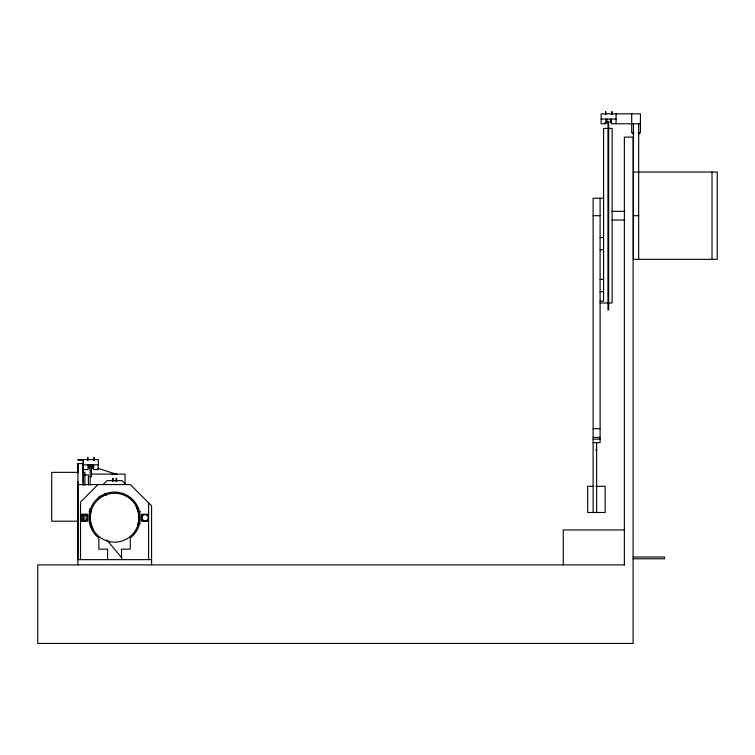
<?xml version="1.0" encoding="UTF-8"?>
<svg xmlns="http://www.w3.org/2000/svg" width="755" height="755" viewBox="0 0 755 755"><rect width="100%" height="100%" fill="white"/><g stroke="black" fill="none" stroke-linecap="round" stroke-linejoin="round"><path stroke-width="1.13" d="M83.144 482.709L83.144 463.608L77.907 463.608L77.907 559.634L151.585 559.634L151.585 564.872M80.521 518.487L80.521 516.127M83.144 521.224L83.144 514.24M151.585 559.634L151.585 505.859L130.285 484.559L77.907 484.559M91.176 510.673L90.156 516.977L90.798 523.328L93.063 529.293M137.995 524.753L139.014 518.458L138.212 511.663L140.288 511.663M97.98 484.559L80.521 502.018L80.521 559.634M103.133 484.559L107.078 480.614L122.093 480.614L126.038 484.559M638.683 134.258L640.429 132.512L640.429 113.835L601.131 113.835L601.131 123.782L605.821 123.782L605.821 119.073M98.877 496.969L106.54 494.506M89.024 511.663L91.025 511.654M138.156 523.781L140.147 523.772M601.131 119.073L616.08 119.073M604.727 122.735L606.907 122.735L606.907 119.073M640.429 123.782L611.493 123.782L611.493 119.073M606.907 128.397L603.594 128.397L603.594 301.217L600.102 301.217M608.653 128.397L612.145 128.397L612.145 302.991L608.653 302.991M631.699 113.835L631.699 132.512L633.879 132.512M638.249 132.512L640.429 132.512M633.445 172.046L717.25 172.046L717.25 259.343L633.445 259.343L633.445 123.782M603.594 198.235L593.119 198.235L593.119 512.494M611.928 211.334L624.885 211.334M593.119 215.694L600.102 215.694M633.445 215.694L638.683 215.694M611.928 220.054L624.885 220.054M600.102 237.523L603.471 237.523M600.102 249.745L603.471 249.745M600.083 279.416L603.471 279.416M600.083 291.638L603.471 291.638M600.102 302.991L607.954 302.991M593.119 428.689L600.102 428.689M593.119 437.419L600.102 437.39M593.119 439.136L600.102 439.136M593.119 442.628L600.102 442.628L600.102 198.235M595.733 449.782L596.61 449.782L596.648 450.914M83.144 460.116L77.907 460.116L77.907 459.616L98.348 459.616L98.348 469.572L93.658 469.572L93.658 464.853M83.144 464.853L98.348 464.853M83.144 469.572L87.986 469.572L87.986 464.853M90.128 470.488L91.525 470.488M78.029 472.356L51.717 472.356L51.717 521.214L78.029 521.214M82.597 472.356L84.89 472.356L84.89 485.21M91.289 474.102L125.047 474.102L125.047 484.474M84.89 474.961L88.382 474.961L88.382 485.003M90.128 476.65L91.525 476.65L91.525 465.373L90.128 465.373L90.128 485.097M593.524 486.305L587.701 486.305L587.701 512.494L605.161 512.494L605.161 486.305L595.855 486.305M80.521 514.24L87.504 514.24L87.504 521.224L80.521 521.224M148.612 514.24L141.629 514.24L141.629 521.224L148.612 521.224M624.678 529.953L563.258 529.953L563.258 564.872M633.096 557.02L664.523 557.02L664.523 558.766L633.096 558.766M624.678 564.872L37.75 564.872L37.75 643.439L633.096 643.439L633.096 137.127L624.366 137.127L624.366 564.872M97.546 468.232L117.27 474.517M88.684 465.391L93.12 466.807M631.699 132.512L633.445 134.258M104.558 493.732L106.096 495.28M106.71 539.825L121.791 557.832M136.117 506.143L138.382 512.116M712.012 172.046L712.012 259.343M638.683 123.782L638.683 259.343M616.08 113.835L616.08 123.782M611.89 114.618L611.89 111.561L611.625 114.618M610.399 119.073L610.399 122.735M608.653 121.413L608.653 309.975M607.954 121.413L607.954 309.975M605.689 114.618L605.689 111.561L605.425 114.618M596.61 442.628L596.648 512.494M148.612 502.896L148.612 559.634M121.555 559.634L121.555 549.159L130.285 549.159L130.285 537.749L131.634 536.899A25.661 25.661 0 0 0 133.059 499.942A25.661 25.661 0 0 0 96.074 499.942A25.661 25.661 0 0 0 97.499 536.899L98.858 537.749L98.858 549.159L107.587 549.159L107.587 559.634M116.685 481.397L116.685 478.349L115.987 478.349L115.987 481.397M113.193 481.397L113.193 478.349L112.495 478.349L112.495 481.397M94.054 460.399L94.054 457.351L93.79 460.399M92.572 464.853L92.572 468.525M89.081 464.853L89.081 468.525M87.854 460.399L87.854 457.351L87.599 460.399M84.89 514.542L84.89 521.214M83.409 459.616L83.409 469.572M83.144 459.616L83.144 485.399M83.144 514.863L83.144 521.365M77.907 463.608L77.907 473.026M77.907 481.945L77.907 564.872M148.357 519.072A3.492 3.492 0 0 1 147.244 520.497M146.451 520.95A3.492 3.492 0 0 1 141.921 516.354M143.035 514.929A3.492 3.492 0 0 1 143.828 514.476M146.498 514.495A3.492 3.492 0 0 1 147.282 514.957M147.923 515.608A3.492 3.492 0 0 1 148.376 516.401M77.954 518.317A6.106 6.106 0 0 1 78.001 516.731M87.344 518.836A3.492 3.492 0 0 1 86.938 519.648M85.579 520.846A3.492 3.492 0 0 1 82.918 521.026M82.097 520.62A3.492 3.492 0 0 1 81.408 520.025M80.908 519.261A3.492 3.492 0 0 1 82.484 514.589M85.155 514.41A3.492 3.492 0 0 1 87.165 516.165M111.872 474.517A8.73 8.73 0 0 1 116.383 474.282M90.128 508.766L90.128 512.145L90.128 508.766M101.727 538.504A24.443 24.443 0 0 0 139.014 518.458A24.443 24.443 0 0 0 103.01 496.186A24.443 24.443 0 0 0 101.727 538.504M143.554 520.459A3.143 3.143 0 0 0 148.263 517.732A3.143 3.143 0 0 0 143.554 515.014A3.143 3.143 0 0 0 143.554 520.459M82.446 520.459A3.143 3.143 0 0 0 87.155 517.732A3.143 3.143 0 0 0 82.446 515.014A3.143 3.143 0 0 0 82.446 520.459"/></g></svg>
